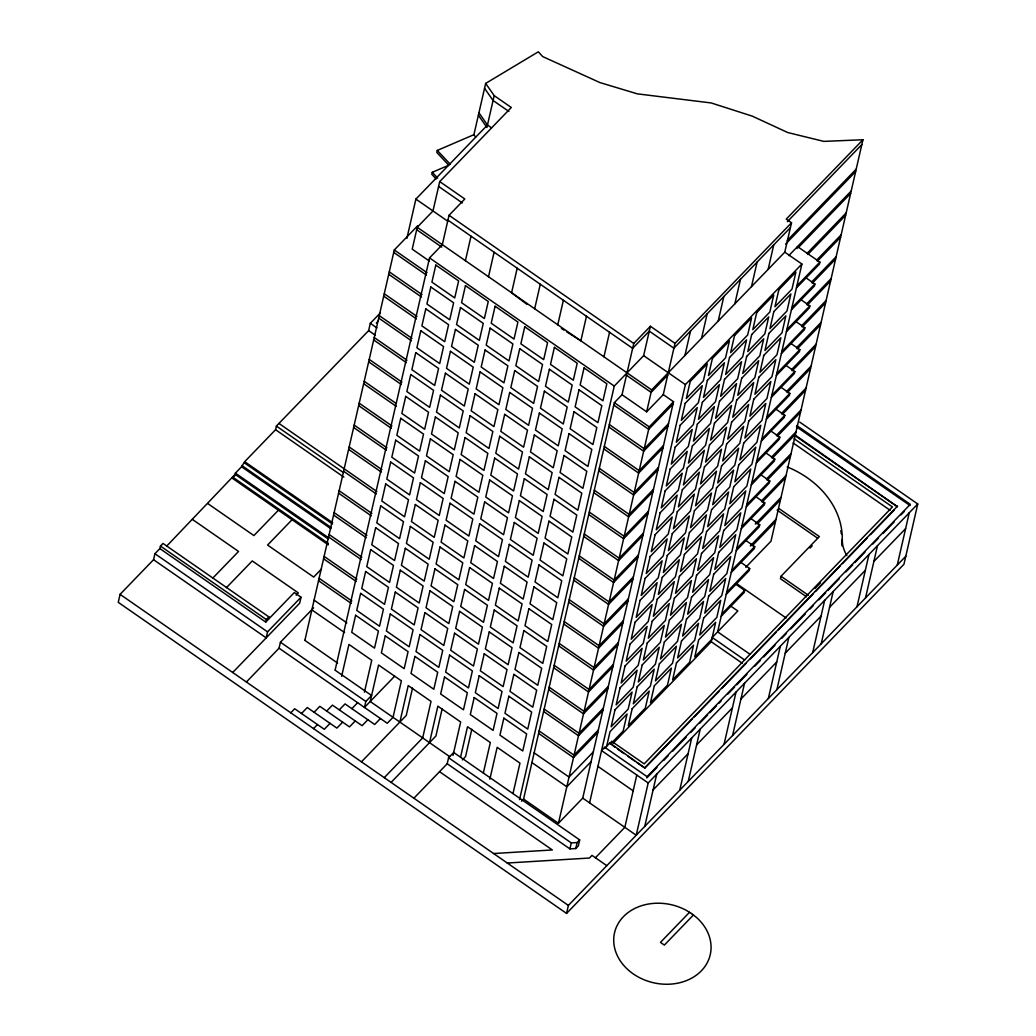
<?xml version="1.0" encoding="UTF-8"?>
<svg xmlns="http://www.w3.org/2000/svg" width="1036" height="1036" viewBox="0 0 1036 1036"><rect width="100%" height="100%" fill="white"/><g stroke="black" fill="none" stroke-linecap="round" stroke-linejoin="round"><path stroke-width="1.5" d="M268.324 619.437L268.907 616.912L163.002 543.434L160.451 546.076L159.868 548.601L154.921 553.716L153.548 559.699L120.072 594.353L118.246 602.33L566.562 913.415L903.962 564.244L917.754 503.988L799.74 422.105M166.654 546.14L235.12 474.358L328.399 539.083M380.406 312.885L370.318 323.31L368.648 330.613L276.392 426.081L275.563 429.72L244.69 461.68L241.582 466.757L235.392 473.141L234.835 475.576L233.139 477.337M159.868 548.601L265.76 622.079L266.343 619.554L268.907 616.912M265.76 622.079L294.302 592.553L301.036 597.228L267.56 631.869L266.187 637.852L153.548 559.699M246.387 681.999L279.06 648.186L280.432 642.203L313.61 607.86M301.036 597.228L299.663 603.211L232.699 672.506M304.895 640.287L394.289 249.974L417.715 225.731M406.876 238.409L415.889 199.093L487.464 125.019L478.943 112.794M745.79 567.275L770.991 541.193L862.936 139.743L823.814 141.388L787.748 132.543L752.291 116.149L711.201 102.953L637.386 93.862L599.973 82.595L542.709 56.592L538.332 51.8L485.664 83.411L494.198 95.636L511.305 107.498L439.717 181.585L432.983 210.968L417.236 227.272L412.224 249.158L429.383 261.072M448.394 165.384L432.271 172.313L431.805 174.333L436.13 178.956M485.664 83.411L473.918 134.68L437.283 150.427L436.816 152.447L448.717 165.164M335.172 669.891L429.539 257.899L442.32 244.677L449.041 215.294L464.801 198.99L439.717 181.585M341.621 676.366L348.938 644.444L371.743 660.269L364.426 692.19M494.198 95.636L486.907 127.441L478.386 115.229M465.41 260.696L471.017 236.182M335.107 670.201L371.6 695.519L365.837 701.463L364.465 707.446L394.677 676.184M488.5 276.716L494.107 252.201M399.87 722.066L408.223 685.586L431.028 701.411L422.675 737.891L384.252 777.66M412.522 688.098L406.267 715.449L361.447 761.836M517.197 268.22L511.59 292.735L526.793 304.234M429.513 742.644L437.865 706.163L460.67 721.988L453.004 755.464M442.178 708.663L435.91 736.026L391.09 782.4M534.68 308.754L540.287 284.24M447.202 763.752L448.575 757.769L453.69 752.473L579.681 839.898L578.321 845.881L575.757 848.536L569.904 848.885L447.202 763.752L413.895 798.225M557.769 324.786L563.377 300.259M460.554 757.135L467.521 726.728L490.326 742.553L483.359 772.947M471.82 729.24L465.552 756.591L462.354 759.906M586.467 316.278L580.859 340.805L566.575 331.753M489.847 779.214L497.163 747.306L519.968 763.131L513.001 793.524M603.949 356.824L609.556 332.297M519.528 799.637L614.257 386.078L643.654 355.646L650.388 326.262L675.006 343.343L663.26 394.612L646.645 411.81L622.027 394.729L633.76 343.46L650.388 326.262M521.522 801.178L523.568 799.054L614.348 402.667L622.027 394.729M646.645 411.81L651.657 389.925L784.783 252.162L791.517 222.779L786.233 219.114L862.936 139.743M523.568 799.054L558.456 823.257L649.235 426.871L673.529 401.735L663.26 394.612M569.904 848.885L571.276 842.903L448.575 757.769M558.456 823.257L582.737 798.121L673.529 401.735M684.925 355.503L690.533 330.989M575.757 848.536L577.13 842.553L579.681 839.898M589.575 802.874L685.379 384.602L801.89 264.025L784.783 252.162M566.562 913.415L568.388 905.425L905.788 556.267M656.966 767.417L646.84 777.894L647.111 776.676L604.752 747.28L604.467 748.497L609.803 742.98L644.897 768.052L637.062 762.613M606.682 746.218L610.023 731.623L627.065 713.985L623.167 731.015L612.444 742.1M701.566 338.28L707.174 313.766M614.879 747.215L609.803 742.98M611.37 743.213L611.797 741.387L644.185 763.869L892.436 506.941L794.107 438.72M718.207 321.056L723.827 296.542M734.848 303.833L740.468 279.319M636.79 775.045L624.825 827.324L595.415 857.756M751.488 286.609L757.109 262.082M917.754 503.988L648.199 782.957L636.221 835.236L582.737 798.121M768.142 269.386L773.75 244.859M644.742 826.417L656.72 774.138M797.047 248.601L797.5 246.581L819.877 262.095L819.424 264.128L796.412 287.943M613.053 743.33L711.24 641.724L715.695 622.26L698.652 639.898L694.755 656.928L711.797 639.29M679.733 790.209L691.711 737.93M801.89 264.025L717.65 631.843L750.038 654.312M688.254 781.39L700.232 729.111M735.482 584.006L744.69 590.403L744.224 592.424L721.224 616.239M740.494 562.121L749.701 568.518L749.235 570.538L726.236 594.353M745.506 540.235L754.713 546.62L754.26 548.653L731.248 572.468M750.517 518.35L759.725 524.734L759.271 526.767L736.259 550.582M755.529 496.464L764.749 502.849L764.283 504.882L741.271 528.697M760.541 474.579L769.761 480.963L769.295 482.996L746.283 506.811M765.552 452.68L774.773 459.077L774.306 461.111L751.294 484.913M770.564 430.795L779.784 437.192L779.318 439.225L756.306 463.027M775.575 408.909L784.796 415.306L784.33 417.34L761.318 441.142M780.587 387.024L789.808 393.421L789.341 395.441L766.329 419.256M785.599 365.138L794.819 371.535L794.353 373.556L771.341 397.371M790.623 343.253L799.831 349.65L799.365 351.67L776.352 375.485M795.635 321.367L804.842 327.764L804.376 329.785L781.364 353.6M800.647 299.482L809.854 305.879L809.388 307.899L786.389 331.714M805.658 277.596L814.866 283.993L814.4 286.014L791.4 309.829M724.047 744.353L736.026 692.061M732.569 735.534L744.547 683.242M778.968 508.559L819.372 536.583L781.014 576.275L780.458 578.71L806.552 596.814M768.362 698.484L780.341 646.205M776.883 689.665L788.862 637.386M812.677 652.628L824.656 600.336M841.711 541.763L842.268 539.329A88.345 72.015 12.9 0 0 787.192 466.925M821.198 643.809L833.177 591.517M856.992 606.759L868.971 554.48M865.513 597.94L877.492 545.661M794.495 434.602L897.422 506.721L794.366 435.211M897.267 565.086L909.232 512.807M376.288 323.038L378.529 320.733M212.768 578.127L238.552 551.45L192.45 519.45M278.399 510.217L253.898 535.573L207.783 503.574M226.444 587.632L252.24 560.942L298.342 592.929L296.179 595.169M292.074 519.709L267.573 545.065L313.688 577.065L321.484 568.997M290.753 712.781L294.664 708.741L324.307 729.305L330.057 723.348M301.502 713.48L307.252 707.523L336.894 728.101L342.657 722.144M787.347 221.678L861.822 144.6M314.102 712.276L319.852 706.319L349.495 726.896L355.244 720.939M675.006 343.343L791.517 222.779M790.403 227.635L673.892 348.213L649.274 331.131L632.646 348.329L447.928 220.15M326.69 711.072L332.439 705.115L362.082 725.692L367.845 719.735M313.558 728.606L317.469 724.553M787.295 240.443L856.202 169.127M785.625 244.03L855.645 171.562M339.277 709.867L345.04 703.91L374.682 724.475L380.432 718.531M667.715 375.161L651.1 392.359L626.482 375.278M788.746 255.646L851.191 191.012M351.877 708.663L357.627 702.706M798.393 247.513L850.634 193.447M807.031 253.419L846.179 212.898M807.834 254.442L845.622 215.333M672.973 404.17L648.678 429.305L613.791 405.102M816.562 260.256L841.167 234.784M817.274 261.37L840.61 237.218M796.878 285.91L819.877 262.095M668.518 423.62L644.224 448.756L609.336 424.553M667.961 426.055L643.667 451.191L608.779 426.987M811.551 282.142L836.156 256.669M812.263 283.255L835.599 259.104M791.854 307.796L814.866 283.993M663.493 445.506L639.212 470.642L604.325 446.438M662.936 447.94L638.655 473.076L603.768 448.873M806.539 304.027L831.144 278.554M807.238 305.154L830.587 280.989M786.842 329.681L809.854 305.879M658.482 467.391L634.2 492.527L599.313 468.324M657.925 469.826L633.644 494.962L598.756 470.758M801.527 325.913L826.132 300.44M802.227 327.039L825.575 302.875M781.83 351.58L804.842 327.764M653.47 489.29L629.189 514.426L594.301 490.209M652.913 491.711L628.632 516.847L593.745 492.644M796.516 347.798L821.121 322.325M797.215 348.925L820.564 324.76M776.819 373.465L799.831 349.65M648.458 511.175L624.177 536.311L589.29 512.095M647.901 513.597L623.62 538.733L588.733 514.529M791.504 369.684L816.109 344.211M792.203 370.81L815.552 346.646M771.807 395.351L794.819 371.535M643.447 533.061L619.165 558.197L584.278 533.993M642.89 535.482L618.609 560.618L583.721 536.415M786.479 391.569L811.097 366.109M787.192 392.696L810.54 368.531M766.795 417.236L789.808 393.421M638.435 554.946L614.154 580.082L579.266 555.879M637.878 557.381L613.597 582.517L578.71 558.3M781.468 413.455L806.086 387.995M782.18 414.581L805.529 390.417M761.784 439.122L784.796 415.306M633.423 576.832L609.129 601.968L574.255 577.764M632.866 579.266L608.572 604.402L573.698 580.186M776.456 435.34L801.074 409.88M777.168 436.467L800.517 412.315M756.772 461.007L779.784 437.192M628.412 598.717L604.117 623.853L569.243 599.65M627.855 601.152L603.561 626.288L568.686 602.084M771.444 457.226L796.049 431.766M772.157 458.352L795.493 434.201M751.76 482.893L774.773 459.077M623.4 620.603L599.106 645.739L564.231 621.535M622.843 623.037L598.549 648.173L563.675 623.97M766.433 479.111L791.038 453.651M767.145 480.238L790.481 456.086M746.749 504.778L769.761 480.963M618.388 642.488L594.094 667.624L559.207 643.421M617.832 644.923L593.537 670.059L558.65 645.855M761.421 500.997L786.026 475.537M762.133 502.123L785.469 477.972M741.737 526.664L764.749 502.849M613.377 664.374L589.083 689.51L554.195 665.306M612.82 666.808L588.526 691.944L553.638 667.741M755.296 524.048L781.014 497.422M757.122 524.009L780.458 499.857M736.725 548.549L759.725 524.734M608.365 686.259L584.071 711.395L549.184 687.192M607.808 688.694L583.514 713.83L548.627 689.626M750.284 545.933L776.003 519.308M752.11 545.894L775.446 521.743M731.714 570.435L754.713 546.62M603.353 708.145L579.059 733.281L544.172 709.077M602.797 710.579L578.502 735.715L543.615 711.512M726.689 592.32L749.701 568.518M598.329 730.03L574.048 755.166L539.16 730.963M597.772 732.465L573.491 757.601L538.603 733.397M721.678 614.206L744.69 590.403M593.317 751.916L569.036 777.052L534.149 752.848M604.752 747.28L601.553 750.595L648.199 782.957M591.09 761.654L566.809 786.79L531.921 762.574M609.66 743.589L611.797 741.387M810.048 548.083L812.237 545.817M815.008 588.474L820.486 582.789M645.039 767.443L897.552 506.112M644.897 768.052L692.035 719.269M694.275 716.938L718.971 691.388M722.338 687.904L745.907 663.519M750.401 658.87L776.21 632.154M778.45 629.836L813.247 593.822M815.487 591.504L840.183 565.954M842.423 563.636L867.119 538.072M870.486 534.589L894.055 510.204M647.111 776.676L910.281 504.325L796.697 425.511M663.713 760.437L668.207 755.775M672.701 751.126L686.208 737.153M690.701 732.504L695.195 727.842M699.701 723.193L707.575 715.047M709.815 712.716L716.562 705.736M718.816 703.405L721.069 701.074M727.816 694.094L734.563 687.114M736.816 684.783L746.93 674.307M754.804 666.161L760.424 660.346M763.804 656.85L775.045 645.208M781.792 638.228L786.298 633.566M790.792 628.917L805.412 613.791M809.919 609.129L813.286 605.633M818.906 599.818L825.653 592.838M827.906 590.507L839.16 578.865M845.907 571.885L852.654 564.905M854.894 562.574L865.021 552.097M872.895 543.952L878.515 538.137M883.022 533.475L894.262 521.833M901.009 514.853L904.389 511.357M653.094 789.937L688.085 753.729M696.606 744.91L732.4 707.873M740.921 699.054L776.715 662.004M785.236 653.185L821.03 616.148M829.551 607.329L865.345 570.279M873.866 561.46L905.619 528.619M689.497 912.315L660.45 942.384L664.348 945.091L693.395 915.021M571.276 842.903L577.13 842.553M493.602 853.534L552.33 849.96L439.536 771.69M507.29 863.027L589.445 858.028L591.996 855.373L606.824 865.669M561.382 328.464L563.972 330.108M508.87 111.448L493.084 100.492L484.55 88.28M487.464 125.019L491.414 127.752M796.412 426.728L910.009 505.542M438.604 186.441L462.367 202.939M793.136 442.981L890.131 510.282M449.041 215.294L633.76 343.46M643.654 355.646L685.379 384.602M415.889 199.093L447.513 221.044M417.236 227.272L651.657 389.925M416.679 229.707L441.763 247.112M429.539 257.899L614.257 386.078M777.117 510.088L817.508 538.111M394.289 249.974L427.013 272.688M614.348 402.667L649.235 426.871M393.732 252.408L426.456 275.11M389.277 271.859L422.002 294.574M388.72 274.294L421.445 296.995M384.265 293.745L416.99 316.459M383.709 296.179L416.433 318.894M781.014 576.275L808.417 595.286M379.254 315.63L411.978 338.345M378.697 318.065L411.421 340.779M370.318 323.31L376.949 327.907M736.557 583.592L786.104 617.974M368.648 330.613L375.278 335.211M374.242 337.516L406.967 360.23M373.685 339.95L406.41 362.665M730.134 605.659L737.826 610.994L712.211 637.464L744.599 659.932M369.23 359.401L401.955 382.116M368.674 361.836L401.398 384.55M364.206 381.287L395.635 403.095M363.649 383.721L396.387 406.436M711.24 641.724L742.333 663.299M359.194 403.185L391.932 425.887M358.637 405.607L391.375 428.321M354.183 425.071L386.92 447.772M353.626 427.492L386.363 450.207M349.171 446.956L381.908 469.658M348.614 449.378L381.352 472.092M278.956 423.426L376.884 491.543M343.602 471.276L376.327 493.978M276.392 426.081L343.408 472.571M275.563 429.72L343.874 477.13M339.148 490.727L371.872 513.429M338.591 493.162L371.315 515.863M334.136 512.613L366.861 535.327M333.579 515.047L366.304 537.749M244.69 461.68L332.711 522.753M244.418 462.885L332.439 523.97M241.854 465.54L331.196 527.531M241.582 466.757L330.911 528.736M329.124 534.498L361.849 557.213M328.567 536.933L361.292 559.634M235.392 473.141L328.684 537.865M232.569 477.013L328.477 543.55M232.284 478.218L328.295 544.845M617.495 749.028L624.022 753.56M627.933 756.267L634.459 760.8M324.113 556.384L356.837 579.098M323.556 558.818L356.28 581.52M597.94 766.394L633.177 790.844M319.101 578.269L351.826 600.984M318.544 580.704L351.269 603.418M314.089 600.155L346.814 622.869M311.862 609.88L344.587 632.595M304.869 640.377L337.606 663.092M160.451 546.076L266.343 619.554M449.792 756.707L370.228 701.501L378.58 665.021L401.385 680.846L393.032 717.326L387.27 723.27L279.06 648.186M154.921 553.716L267.56 631.869M280.432 642.203L365.837 701.463M120.072 594.353L568.388 905.425M437.283 150.427L450.271 164.284M432.271 172.313L437.671 178.088M473.918 134.68L475.628 137.128M840.856 530.652A88.345 72.015 12.9 0 1 841.297 533.838M841.944 545.894A40.715 33.191 12.9 0 1 841.724 543.136M846.826 555.542A40.715 33.191 12.9 0 1 842.268 539.329M355.62 615.267L351.722 632.297L374.527 648.109L378.425 631.092L355.62 615.267M360.632 593.382L356.734 610.398L379.539 626.223L383.437 609.207L360.632 593.382M365.643 571.496L361.745 588.513L384.55 604.338L388.448 587.321L365.643 571.496M370.655 549.611L366.757 566.627L389.562 582.452L393.46 565.436L370.655 549.611M375.667 527.725L371.769 544.742L394.574 560.567L398.471 543.55L375.667 527.725M380.678 505.84L376.78 522.856L399.585 538.681L403.483 521.665L380.678 505.84M385.69 483.954L381.792 500.971L404.597 516.796L408.495 499.766L385.69 483.954M390.701 462.069L386.804 479.085L409.608 494.91L413.506 477.881L390.701 462.069M395.713 440.17L391.815 457.2L414.62 473.025L418.518 455.995L395.713 440.17M400.725 418.285L396.827 435.314L419.632 451.139L423.53 434.11L400.725 418.285M405.736 396.399L401.839 413.429L424.643 429.254L428.541 412.224L405.736 396.399M410.761 374.514L406.85 391.543L429.655 407.368L433.566 390.339L410.761 374.514M415.773 352.628L411.875 369.658L434.68 385.47L438.578 368.453L415.773 352.628M420.784 330.743L416.886 347.772L439.691 363.584L443.589 346.568L420.784 330.743M425.796 308.857L421.898 325.874L444.703 341.699L448.601 324.682L425.796 308.857M430.808 286.972L426.91 303.988L449.715 319.813L453.613 302.797L430.808 286.972M435.819 265.086L431.921 282.103L454.726 297.928L458.624 280.911L435.819 265.086M385.262 635.832L381.365 652.861L404.17 668.686L408.067 651.657L385.262 635.832M390.274 613.947L386.376 630.976L409.181 646.801L413.079 629.771L390.274 613.947M395.286 592.061L391.388 609.09L414.193 624.915L418.091 607.886L395.286 592.061M400.297 570.176L396.399 587.205L419.204 603.03L423.102 586L400.297 570.176M405.309 548.29L401.411 565.319L424.216 581.144L428.114 564.115L405.309 548.29M410.321 526.405L406.423 543.434L429.228 559.246L433.126 542.229L410.321 526.405M415.332 504.519L411.434 521.548L434.239 537.36L438.137 520.344L415.332 504.519M420.344 482.634L416.446 499.65L439.251 515.475L443.149 498.458L420.344 482.634M425.369 460.748L421.471 477.764L444.263 493.589L448.174 476.573L425.369 460.748M430.38 438.863L426.482 455.879L449.287 471.704L453.185 454.687L430.38 438.863M435.392 416.977L431.494 433.993L454.299 449.818L458.197 432.802L435.392 416.977M440.404 395.092L436.506 412.108L459.311 427.933L463.209 410.916L440.404 395.092M445.415 373.206L441.517 390.222L464.322 406.047L468.22 389.018L445.415 373.206M450.427 351.308L446.529 368.337L469.334 384.162L473.232 367.132L450.427 351.308M455.439 329.422L451.541 346.451L474.346 362.276L478.243 345.247L455.439 329.422M460.45 307.537L456.552 324.566L479.357 340.391L483.255 323.361L460.45 307.537M465.462 285.651L461.564 302.68L484.369 318.505L488.267 301.476L465.462 285.651M414.905 656.41L411.007 673.426L433.812 689.251L437.71 672.235L414.905 656.41M419.917 634.524L416.019 651.54L438.824 667.365L442.722 650.349L419.917 634.524M424.928 612.639L421.03 629.655L443.835 645.48L447.733 628.463L424.928 612.639M429.94 590.753L426.042 607.769L448.847 623.594L452.745 606.578L429.94 590.753M434.965 568.868L431.054 585.884L453.859 601.709L457.757 584.68L434.965 568.868M439.976 546.982L436.078 563.998L458.883 579.823L462.781 562.794L439.976 546.982M444.988 525.084L441.09 542.113L463.895 557.938L467.793 540.909L444.988 525.084M450 503.198L446.102 520.227L468.907 536.052L472.805 519.023L450 503.198M455.011 481.313L451.113 498.342L473.918 514.167L477.816 497.138L455.011 481.313M460.023 459.427L456.125 476.456L478.93 492.281L482.828 475.252L460.023 459.427M465.034 437.542L461.137 454.571L483.941 470.396L487.839 453.367L465.034 437.542M470.046 415.656L466.148 432.685L488.953 448.497L492.851 431.481L470.046 415.656M475.058 393.771L471.16 410.787L493.965 426.612L497.863 409.596L475.058 393.771M480.069 371.885L476.171 388.901L498.976 404.726L502.874 387.71L480.069 371.885M485.081 350L481.183 367.016L503.988 382.841L507.886 365.825L485.081 350M490.093 328.114L486.195 345.13L509 360.955L512.898 343.939L490.093 328.114M495.104 306.229L491.206 323.245L514.011 339.07L517.909 322.054L495.104 306.229M444.548 676.974L440.65 694.003L463.455 709.828L467.353 692.799L444.548 676.974M449.572 655.089L445.661 672.118L468.466 687.943L472.377 670.914L449.572 655.089M454.584 633.203L450.686 650.232L473.491 666.057L477.389 649.028L454.584 633.203M459.595 611.318L455.698 628.347L478.502 644.159L482.4 627.143L459.595 611.318M464.607 589.432L460.709 606.461L483.514 622.273L487.412 605.257L464.607 589.432M469.619 567.547L465.721 584.563L488.526 600.388L492.424 583.372L469.619 567.547M474.63 545.661L470.732 562.678L493.537 578.502L497.435 561.486L474.63 545.661M479.642 523.776L475.744 540.792L498.549 556.617L502.447 539.601L479.642 523.776M484.654 501.89L480.756 518.906L503.561 534.731L507.459 517.715L484.654 501.89M489.665 480.005L485.767 497.021L508.572 512.846L512.47 495.83L489.665 480.005M494.677 458.119L490.779 475.135L513.584 490.96L517.482 473.931L494.677 458.119M499.689 436.234L495.791 453.25L518.596 469.075L522.494 452.046L499.689 436.234M504.7 414.335L500.802 431.365L523.607 447.189L527.505 430.16L504.7 414.335M509.712 392.45L505.814 409.479L528.619 425.304L532.517 408.275L509.712 392.45M514.737 370.564L510.839 387.594L533.631 403.418L537.542 386.389L514.737 370.564M519.748 348.679L515.85 365.708L538.655 381.533L542.553 364.504L519.748 348.679M524.76 326.793L520.862 343.822L543.667 359.634L547.565 342.618L524.76 326.793M474.203 697.552L470.305 714.568L493.11 730.393L497.008 713.377L474.203 697.552M479.215 675.666L475.317 692.683L498.122 708.507L502.02 691.491L479.215 675.666M484.226 653.781L480.328 670.797L503.133 686.622L507.031 669.606L484.226 653.781M489.238 631.895L485.34 648.912L508.145 664.736L512.043 647.707L489.238 631.895M494.25 609.997L490.352 627.026L513.157 642.851L517.055 625.822L494.25 609.997M499.261 588.111L495.363 605.141L518.168 620.965L522.066 603.936L499.261 588.111M504.273 566.226L500.375 583.255L523.18 599.08L527.078 582.051L504.273 566.226M509.285 544.34L505.387 561.37L528.192 577.194L532.09 560.165L509.285 544.34M514.296 522.455L510.398 539.484L533.203 555.309L537.101 538.28L514.296 522.455M519.308 500.569L515.41 517.599L538.215 533.41L542.113 516.394L519.308 500.569M524.333 478.684L520.422 495.713L543.227 511.525L547.125 494.509L524.333 478.684M529.344 456.798L525.446 473.815L548.251 489.639L552.149 472.623L529.344 456.798M534.356 434.913L530.458 451.929L553.263 467.754L557.161 450.738L534.356 434.913M539.367 413.027L535.47 430.044L558.274 445.868L562.172 428.852L539.367 413.027M544.379 391.142L540.481 408.158L563.286 423.983L567.184 406.967L544.379 391.142M549.391 369.256L545.493 386.273L568.298 402.097L572.196 385.081L549.391 369.256M554.402 347.371L550.505 364.387L573.309 380.212L577.207 363.183L554.402 347.371M503.846 718.116L499.948 735.146L522.753 750.97L526.651 733.941L503.846 718.116M508.857 696.231L504.959 713.26L527.764 729.085L531.662 712.056L508.857 696.231M513.869 674.345L509.971 691.375L532.776 707.187L536.674 690.17L513.869 674.345M518.881 652.46L514.983 669.476L537.788 685.301L541.686 668.285L518.881 652.46M523.892 630.574L519.994 647.591L542.799 663.416L546.697 646.399L523.892 630.574M528.904 608.689L525.006 625.705L547.811 641.53L551.709 624.514L528.904 608.689M533.916 586.803L530.018 603.82L552.823 619.645L556.72 602.628L533.916 586.803M538.94 564.918L535.029 581.934L557.834 597.759L561.745 580.743L538.94 564.918M543.952 543.032L540.054 560.049L562.859 575.874L566.757 558.844L543.952 543.032M548.963 521.147L545.065 538.163L567.87 553.988L571.768 536.959L548.963 521.147M553.975 499.248L550.077 516.278L572.882 532.103L576.78 515.073L553.975 499.248M558.987 477.363L555.089 494.392L577.894 510.217L581.792 493.188L558.987 477.363M563.998 455.477L560.1 472.507L582.905 488.332L586.803 471.302L563.998 455.477M569.01 433.592L565.112 450.621L587.917 466.446L591.815 449.417L569.01 433.592M574.022 411.706L570.124 428.736L592.929 444.561L596.827 427.531L574.022 411.706M579.033 389.821L575.135 406.85L597.94 422.662L601.838 405.646L579.033 389.821M584.045 367.935L580.147 384.952L602.952 400.777L606.85 383.76L584.045 367.935M615.034 709.738L611.136 726.767L628.179 709.129L632.077 692.1L615.034 709.738M620.046 687.852L616.148 704.881L633.19 687.244L637.088 670.214L620.046 687.852M625.058 665.967L621.16 682.996L638.202 665.358L642.1 648.329L625.058 665.967M630.069 644.081L626.171 661.11L643.214 643.46L647.111 626.443L630.069 644.081M635.081 622.196L631.183 639.212L648.225 621.574L652.123 604.558L635.081 622.196M640.093 600.31L636.195 617.326L653.237 599.689L657.135 582.672L640.093 600.31M645.104 578.425L641.206 595.441L658.248 577.803L662.146 560.787L645.104 578.425M650.116 556.539L646.218 573.555L663.26 555.918L667.158 538.901L650.116 556.539M655.128 534.654L651.23 551.67L668.272 534.032L672.17 517.016L655.128 534.654M660.139 512.768L656.241 529.784L673.283 512.147L677.194 495.117L660.139 512.768M665.151 490.87L661.253 507.899L678.308 490.261L682.206 473.232L665.151 490.87M670.175 468.984L666.265 486.013L683.32 468.376L687.218 451.346L670.175 468.984M675.187 447.099L671.289 464.128L688.331 446.49L692.229 429.461L675.187 447.099M680.199 425.213L676.301 442.242L693.343 424.605L697.241 407.575L680.199 425.213M685.21 403.328L681.312 420.357L698.355 402.719L702.253 385.69L685.21 403.328M690.222 381.442L686.324 398.471L703.366 380.834L707.264 363.804L690.222 381.442M632.18 708.702L628.282 725.718L645.324 708.08L649.222 691.064L632.18 708.702M637.192 686.816L633.294 703.832L650.336 686.195L654.234 669.165L637.192 686.816M642.203 664.918L638.305 681.947L655.348 664.309L659.246 647.28L642.203 664.918M647.215 643.032L643.317 660.061L660.359 642.424L664.257 625.394L647.215 643.032M652.227 621.147L648.329 638.176L665.371 620.538L669.269 603.509L652.227 621.147M657.238 599.261L653.34 616.29L670.383 598.653L674.281 581.623L657.238 599.261M662.25 577.376L658.352 594.405L675.394 576.767L679.292 559.738L662.25 577.376M667.262 555.49L663.364 572.519L680.406 554.882L684.304 537.852L667.262 555.49M672.273 533.605L668.375 550.634L685.418 532.983L689.316 515.967L672.273 533.605M677.285 511.719L673.387 528.736L690.429 511.098L694.327 494.081L677.285 511.719M682.297 489.834L678.399 506.85L695.454 489.212L699.352 472.196L682.297 489.834M687.308 467.948L683.41 484.965L700.465 467.327L704.363 450.31L687.308 467.948M692.333 446.063L688.422 463.079L705.477 445.441L709.375 428.425L692.333 446.063M697.345 424.177L693.447 441.194L710.489 423.556L714.387 406.539L697.345 424.177M702.356 402.292L698.458 419.308L715.5 401.67L719.398 384.641L702.356 402.292M707.368 380.393L703.47 397.423L720.512 379.785L724.41 362.755L707.368 380.393M712.38 358.508L708.482 375.537L725.524 357.899L729.422 340.87L712.38 358.508M654.338 685.767L650.44 702.784L667.482 685.146L671.38 668.129L654.338 685.767M659.349 663.882L655.451 680.898L672.493 663.26L676.391 646.244L659.349 663.882M664.361 641.996L660.463 659.013L677.505 641.375L681.403 624.358L664.361 641.996M669.373 620.111L665.475 637.127L682.517 619.489L686.415 602.473L669.373 620.111M674.384 598.225L670.486 615.242L687.528 597.604L691.426 580.587L674.384 598.225M679.396 576.34L675.498 593.356L692.54 575.718L696.438 558.689L679.396 576.34M684.407 554.441L680.51 571.471L697.552 553.833L701.45 536.803L684.407 554.441M689.419 532.556L685.521 549.585L702.563 531.947L706.461 514.918L689.419 532.556M694.431 510.67L690.533 527.7L707.575 510.062L711.473 493.032L694.431 510.67M699.442 488.785L695.544 505.814L712.587 488.176L716.498 471.147L699.442 488.785M704.454 466.899L700.556 483.929L717.611 466.291L721.509 449.261L704.454 466.899M709.466 445.014L705.568 462.043L722.623 444.392L726.521 427.376L709.466 445.014M714.49 423.128L710.592 440.145L727.635 422.507L731.533 405.49L714.49 423.128M719.502 401.243L715.604 418.259L732.646 400.621L736.544 383.605L719.502 401.243M724.514 379.357L720.616 396.374L737.658 378.736L741.556 361.719L724.514 379.357M729.525 357.472L725.627 374.488L742.67 356.85L746.567 339.834L729.525 357.472M734.537 335.586L730.639 352.603L747.681 334.965L751.579 317.948L734.537 335.586M676.495 662.833L672.597 679.862L689.639 662.224L693.537 645.195L676.495 662.833M681.507 640.947L677.609 657.977L694.651 640.339L698.549 623.309L681.507 640.947M686.518 619.062L682.62 636.091L699.663 618.44L703.561 601.424L686.518 619.062M691.53 597.176L687.632 614.193L704.674 596.555L708.572 579.538L691.53 597.176M696.542 575.291L692.644 592.307L709.686 574.669L713.584 557.653L696.542 575.291M701.553 553.405L697.655 570.422L714.698 552.784L718.595 535.767L701.553 553.405M706.565 531.52L702.667 548.536L719.709 530.898L723.607 513.882L706.565 531.52M711.577 509.634L707.679 526.651L724.721 509.013L728.619 491.996L711.577 509.634M716.588 487.749L712.69 504.765L729.732 487.127L733.63 470.111L716.588 487.749M721.6 465.863L717.702 482.88L734.744 465.242L738.655 448.212L721.6 465.863M726.612 443.965L722.714 460.994L739.769 443.356L743.667 426.327L726.612 443.965M731.636 422.079L727.725 439.109L744.78 421.471L748.678 404.441L731.636 422.079M736.648 400.194L732.75 417.223L749.792 399.585L753.69 382.556L736.648 400.194M741.659 378.308L737.762 395.338L754.804 377.7L758.702 360.67L741.659 378.308M746.671 356.423L742.773 373.452L759.815 355.814L763.713 338.785L746.671 356.423M751.683 334.537L747.785 351.567L764.827 333.916L768.725 316.899L751.683 334.537M756.694 312.652L752.796 329.668L769.839 312.03L773.737 295.014L756.694 312.652M703.664 618.013L699.766 635.042L716.808 617.404L720.706 600.375L703.664 618.013M708.676 596.127L704.778 613.157L721.82 595.519L725.718 578.489L708.676 596.127M713.687 574.242L709.789 591.271L726.832 573.633L730.73 556.604L713.687 574.242M718.699 552.356L714.801 569.386L731.843 551.748L735.741 534.718L718.699 552.356M723.711 530.471L719.813 547.5L736.855 529.862L740.753 512.833L723.711 530.471M728.722 508.585L724.824 525.615L741.867 507.964L745.765 490.947L728.722 508.585M733.734 486.7L729.836 503.716L746.878 486.078L750.776 469.062L733.734 486.7M738.746 464.814L734.848 481.831L751.89 464.193L755.788 447.176L738.746 464.814M743.757 442.929L739.859 459.945L756.902 442.307L760.812 425.291L743.757 442.929M748.769 421.043L744.871 438.06L761.926 420.422L765.824 403.405L748.769 421.043M753.794 399.158L749.883 416.174L766.938 398.536L770.836 381.52L753.794 399.158M758.805 377.272L754.907 394.289L771.949 376.651L775.847 359.621L758.805 377.272M763.817 355.374L759.919 372.403L776.961 354.765L780.859 337.736L763.817 355.374M768.829 333.488L764.931 350.518L781.973 332.88L785.871 315.851L768.829 333.488M773.84 311.603L769.942 328.632L786.984 310.994L790.882 293.965L773.84 311.603M778.852 289.717L774.954 306.747L791.996 289.109L795.894 272.079L778.852 289.717M691.543 913.571L686.208 910.294A49.106 40.028 12.9 0 0 613.843 937.127A49.106 40.028 12.9 0 0 679.629 982.763A49.106 40.028 12.9 0 0 696.386 917.365L691.543 913.571"/></g></svg>
